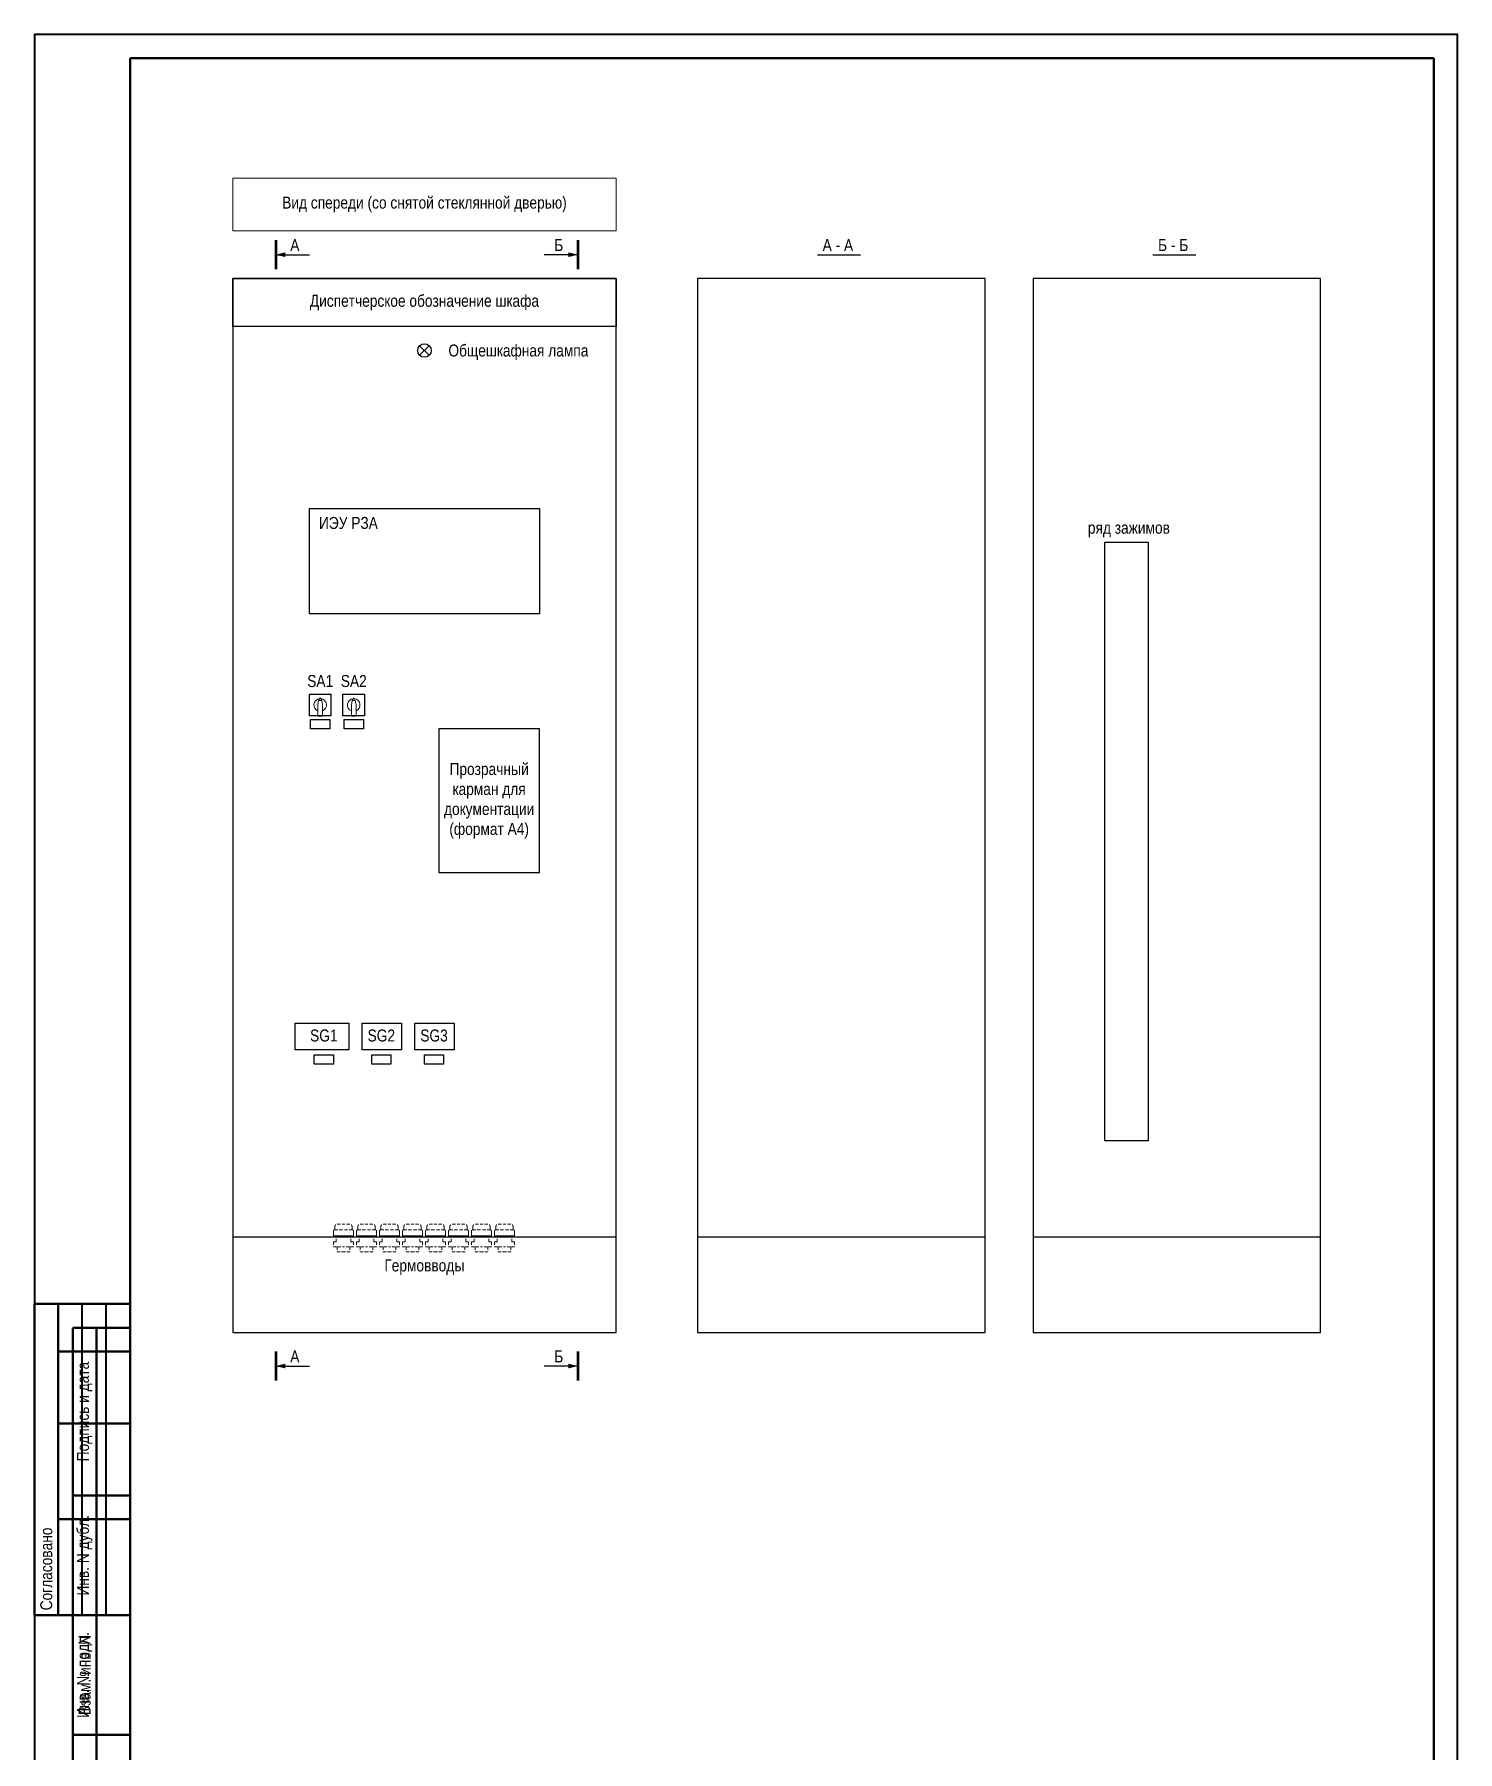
# Model space of a CAD drawing. Header units: millimetres. Extents: x 2179 to 12176, y -20554 to -12004.
# Drawn here: x 11879 to 12176, y -13343.5 to -12985 of the extents above; entities that cross this region are included whole.
import ezdxf
from ezdxf.enums import TextEntityAlignment as Align

# ---------------------------------------------------------------- set-up
doc = ezdxf.new("R2010")
doc.units = ezdxf.units.MM
doc.linetypes.add('Standard', pattern=[0])
doc.linetypes.add('штриховая2', pattern=[9.525, 6.35, -3.175])
doc.layers.add('Free_graphics', color=56, linetype='Continuous')
doc.layers.add('Основная', color=7, linetype='Continuous', lineweight=30)
doc.layers.add('Толстая', color=7, linetype='Continuous', lineweight=53)
doc.layers.add('Рамка внешняя', color=8, linetype='Continuous', lineweight=40, plot=False)
doc.styles.add('2.5_Gost_RD', font='ARIALN.TTF', dxfattribs={"height": 2.5})
doc.styles.add('Narrow', font='ARIALN.TTF')
doc.styles.get("Standard").update_dxf_attribs({"font": 'ARIALN.TTF'})

# ---------------------------------------------------------------- blocks, each defined once
blk = doc.blocks.new('*T86')
at = {"color": 0, "linetype": 'ByBlock', "lineweight": 50, "transparency": 16777216}
for p, q in [((0, 0), (0, 85)), ((0, 85), (12, 85)), ((5, 0), (5, 85)), ((12, 0), (12, 85)), ((0, 60), (12, 60)), ((0, 25), (12, 25)), ((0, 0), (12, 0))]:
    blk.add_line(p, q, dxfattribs=at)
at = {"color": 0, "transparency": 16777216, "char_height": 2.5, "attachment_point": 5, "rotation": 90, "style": '2.5_Gost_RD'}
for s, insert, width in [('Инв. № подл.', (2.5, 72.5), 23), ('Подпись и дата', (2.5, 42.5), 33), ('Взам. инв. №', (2.5, 12.5), 23)]:
    blk.add_mtext(s, dxfattribs=dict(at, insert=insert, width=width))
blk = doc.blocks.new('*T87')
at = {"color": 0, "linetype": 'ByBlock', "lineweight": 50, "transparency": 16777216}
for p, q in [((0, 0), (0, 65)), ((0, 65), (20, 65)), ((5, 0), (5, 65)), ((20, 0), (20, 65)), ((5, 55), (20, 55)), ((5, 40), (20, 40)), ((5, 20), (20, 20)), ((0, 0), (20, 0))]:
    blk.add_line(p, q, dxfattribs=at)
at = {"color": 0, "linetype": 'ByBlock', "lineweight": -2, "transparency": 16777216}
for p, q in [((10, 0), (10, 65)), ((15, 0), (15, 65))]:
    blk.add_line(p, q, dxfattribs=at)
at = {"color": 0, "transparency": 16777216, "insert": (2.5, 1), "char_height": 2.5, "width": 63, "attachment_point": 4, "rotation": 90, "style": '2.5_Gost_RD'}
blk.add_mtext('Согласовано', dxfattribs=at)
blk = doc.blocks.new('*T88')
at = {"color": 0, "linetype": 'ByBlock', "lineweight": 50, "transparency": 16777216}
for p, q in [((0, 0), (0, 145)), ((0, 145), (12, 145)), ((5, 0), (5, 145)), ((12, 0), (12, 145)), ((0, 110), (12, 110)), ((0, 85), (12, 85)), ((0, 60), (12, 60)), ((0, 25), (12, 25)), ((0, 0), (12, 0))]:
    blk.add_line(p, q, dxfattribs=at)
at = {"color": 0, "transparency": 16777216, "char_height": 2.5, "attachment_point": 5, "rotation": 90, "style": '2.5_Gost_RD'}
for s, insert, width in [('{\\C256;Подпись и дата}', (2.5, 127.5), 33), ('{\\C256;Инв. N дубл.}', (2.5, 97.5), 23), ('{\\C256;Взам. инв. N}', (2.5, 72.5), 23), ('Подпись и дата', (2.5, 42.5), 33), ('Инв. N подл.', (2.5, 12.5), 23)]:
    blk.add_mtext(s, dxfattribs=dict(at, insert=insert, width=width))
blk = doc.blocks.new('*U85')
blk.add_lwpolyline([(0, 0), (297, 0), (297, 420), (0, 420)], close=True)
at = {"lineweight": 50}
blk.add_lwpolyline([(20, 415), (292, 415), (292, 5), (20, 5)], close=True, dxfattribs=at)
for name, p in [('*T87', (0, 90)), ('*T88', (8, 5)), ('*T86', (8, 5))]:
    blk.add_blockref(name, p)
at = {"style": '2.5_Gost_RD', "flags": 8}
blk.add_attdef('ФОРМАТ', text='', height=2.5, dxfattribs=at).set_placement((242, 4), align=Align.TOP_LEFT)
blk = doc.blocks.new('*T157')
at = {"layer": 'Defpoints', "color": 8, "linetype": 'ByBlock', "lineweight": 0, "transparency": 16777216}
for p, q in [((0, 0), (80, 0)), ((0, 0), (0, -11)), ((80, 0), (80, -11)), ((0, -11), (80, -11))]:
    blk.add_line(p, q, dxfattribs=at)
at = {"layer": 'Основная', "color": 0, "transparency": 16777216, "insert": (40, -5.5), "char_height": 2.5, "width": 78, "attachment_point": 5}
blk.add_mtext('Вид спереди (со снятой стеклянной дверью) ', dxfattribs=at)
blk = doc.blocks.new('Переключатель')
at = {"ltscale": 0.35}
blk.add_line((-0.46875, -2.25), (0.46875, -2.25), dxfattribs=at)
blk.add_lwpolyline([(-2.25, 2.25), (2.25, 2.25), (2.25, -2.25), (-2.25, -2.25)], close=True, dxfattribs=at)
at = {"layer": 'Free_graphics', "color": 0, "linetype": 'Standard', "lineweight": 9}
for p, q in [((-0.46875, 0), (-0.328125, 0.9375)), ((-0.46875, -2.25), (-0.46875, 0)), ((-0.328125, 0.9375), (0, 1.5)), ((-0.328125, 0.9375), (0.328125, 0.9375)), ((0.328125, 0.9375), (0, 1.5)), ((0.46875, 0), (0.328125, 0.9375)), ((0.46875, -2.25), (0.46875, 0))]:
    blk.add_line(p, q, dxfattribs=at)
for radius, start, end in [(1.317188, 95, 249), (1.314375, 291, 85)]:
    blk.add_arc((0, 0), radius, start, end, dxfattribs=at)

msp = doc.modelspace()

# ---------------------------------------------------------------- linework, layer by layer
at = {"linetype": 'штриховая2', "lineweight": 13, "ltscale": 0.1}
for p, q in [((11941.39, -13234.75), (11941.39, -13236)), ((11941.39, -13236), (11941.39, -13234.75)), ((11941.68, -13234.08), (11941.68, -13234.56)), ((11941.68, -13234.56), (11943.5, -13234.56)), ((11942.26, -13233.41), (11943.5, -13233.41)), ((11944.75, -13233.41), (11943.5, -13233.41)), ((11945.33, -13234.56), (11943.5, -13234.56)), ((11945.33, -13234.08), (11945.33, -13234.56)), ((11945.62, -13234.75), (11945.62, -13236)), ((11945.62, -13236), (11945.62, -13234.75)), ((11946.48, -13234.08), (11946.48, -13234.56)), ((11946.48, -13234.56), (11948.3, -13234.56)), ((11947.06, -13233.41), (11948.3, -13233.41)), ((11949.55, -13233.41), (11948.3, -13233.41)), ((11950.13, -13234.56), (11948.3, -13234.56)), ((11950.13, -13234.08), (11950.13, -13234.56)), ((11950.42, -13234.75), (11950.42, -13236)), ((11950.42, -13236), (11950.42, -13234.75)), ((11950.99, -13234.75), (11950.99, -13236)), ((11950.99, -13236), (11950.99, -13234.75)), ((11951.28, -13234.08), (11951.28, -13234.56)), ((11951.28, -13234.56), (11953.1, -13234.56)), ((11951.86, -13233.41), (11953.1, -13233.41)), ((11954.35, -13233.41), (11953.1, -13233.41)), ((11954.93, -13234.56), (11953.1, -13234.56)), ((11954.93, -13234.08), (11954.93, -13234.56)), ((11955.22, -13234.75), (11955.22, -13236)), ((11955.22, -13236), (11955.22, -13234.75)), ((11955.79, -13234.75), (11955.79, -13236)), ((11955.79, -13236), (11955.79, -13234.75)), ((11956.08, -13234.08), (11956.08, -13234.56)), ((11956.08, -13234.56), (11957.9, -13234.56)), ((11956.66, -13233.41), (11957.9, -13233.41)), ((11959.15, -13233.41), (11957.9, -13233.41)), ((11959.73, -13234.56), (11957.9, -13234.56)), ((11959.73, -13234.08), (11959.73, -13234.56)), ((11960.02, -13234.75), (11960.02, -13236)), ((11960.02, -13236), (11960.02, -13234.75)), ((11960.59, -13234.75), (11960.59, -13236)), ((11960.59, -13236), (11960.59, -13234.75)), ((11960.59, -13234.75), (11960.59, -13236)), ((11960.59, -13236), (11960.59, -13234.75)), ((11960.88, -13234.08), (11960.88, -13234.56)), ((11960.88, -13234.56), (11962.7, -13234.56)), ((11961.46, -13233.41), (11962.7, -13233.41)), ((11963.95, -13233.41), (11962.7, -13233.41)), ((11964.53, -13234.56), (11962.7, -13234.56)), ((11964.53, -13234.08), (11964.53, -13234.56)), ((11964.82, -13234.75), (11964.82, -13236)), ((11964.82, -13236), (11964.82, -13234.75)), ((11965.39, -13234.75), (11965.39, -13236)), ((11965.39, -13236), (11965.39, -13234.75)), ((11965.68, -13234.08), (11965.68, -13234.56)), ((11965.68, -13234.56), (11967.5, -13234.56)), ((11966.26, -13233.41), (11967.5, -13233.41)), ((11968.75, -13233.41), (11967.5, -13233.41)), ((11969.33, -13234.56), (11967.5, -13234.56)), ((11969.33, -13234.08), (11969.33, -13234.56)), ((11969.62, -13234.75), (11969.62, -13236)), ((11969.62, -13236), (11969.62, -13234.75)), ((11970.19, -13234.75), (11970.19, -13236)), ((11970.19, -13236), (11970.19, -13234.75)), ((11970.48, -13234.08), (11970.48, -13234.56)), ((11970.48, -13234.56), (11972.3, -13234.56)), ((11971.06, -13233.41), (11972.3, -13233.41)), ((11973.55, -13233.41), (11972.3, -13233.41)), ((11974.13, -13234.56), (11972.3, -13234.56)), ((11974.13, -13234.08), (11974.13, -13234.56)), ((11974.42, -13234.75), (11974.42, -13236)), ((11974.42, -13236), (11974.42, -13234.75)), ((11974.99, -13234.75), (11974.99, -13236)), ((11974.99, -13236), (11974.99, -13234.75)), ((11975.28, -13234.08), (11975.28, -13234.56)), ((11975.28, -13234.56), (11977.1, -13234.56)), ((11975.86, -13233.41), (11977.1, -13233.41)), ((11978.35, -13233.41), (11977.1, -13233.41)), ((11978.93, -13234.56), (11977.1, -13234.56)), ((11978.93, -13234.08), (11978.93, -13234.56)), ((11979.22, -13234.75), (11979.22, -13236)), ((11979.22, -13236), (11979.22, -13234.75)), ((11941.39, -13237.06), (11941.39, -13238.11)), ((11941.39, -13237.06), (11941.97, -13237.06)), ((11941.39, -13238.11), (11943.5, -13238.11)), ((11941.97, -13237.06), (11941.97, -13236)), ((11942.16, -13238.11), (11942.16, -13239.17)), ((11942.16, -13239.17), (11943.5, -13239.17)), ((11945.62, -13238.11), (11943.5, -13238.11)), ((11944.85, -13239.17), (11943.5, -13239.17)), ((11944.85, -13238.11), (11944.85, -13239.17)), ((11945.04, -13237.06), (11945.04, -13236)), ((11945.62, -13237.06), (11945.04, -13237.06)), ((11945.62, -13237.06), (11945.62, -13238.11)), ((11946.19, -13237.06), (11946.19, -13238.11)), ((11946.19, -13237.06), (11946.77, -13237.06)), ((11946.19, -13238.11), (11948.3, -13238.11)), ((11946.77, -13237.06), (11946.77, -13236)), ((11946.96, -13238.11), (11946.96, -13239.17)), ((11946.96, -13239.17), (11948.3, -13239.17)), ((11950.42, -13238.11), (11948.3, -13238.11)), ((11949.65, -13239.17), (11948.3, -13239.17)), ((11949.65, -13238.11), (11949.65, -13239.17)), ((11949.84, -13237.06), (11949.84, -13236)), ((11950.42, -13237.06), (11949.84, -13237.06)), ((11950.42, -13237.06), (11950.42, -13238.11)), ((11950.99, -13237.06), (11950.99, -13238.11)), ((11950.99, -13237.06), (11951.57, -13237.06)), ((11950.99, -13238.11), (11953.1, -13238.11)), ((11951.57, -13237.06), (11951.57, -13236)), ((11951.76, -13238.11), (11951.76, -13239.17)), ((11951.76, -13239.17), (11953.1, -13239.17)), ((11955.22, -13238.11), (11953.1, -13238.11)), ((11954.45, -13239.17), (11953.1, -13239.17)), ((11954.45, -13238.11), (11954.45, -13239.17)), ((11954.64, -13237.06), (11954.64, -13236)), ((11955.22, -13237.06), (11954.64, -13237.06)), ((11955.22, -13237.06), (11955.22, -13238.11)), ((11955.79, -13237.06), (11955.79, -13238.11)), ((11955.79, -13237.06), (11956.37, -13237.06)), ((11955.79, -13238.11), (11957.9, -13238.11)), ((11956.37, -13237.06), (11956.37, -13236)), ((11956.56, -13238.11), (11956.56, -13239.17)), ((11956.56, -13239.17), (11957.9, -13239.17)), ((11960.02, -13238.11), (11957.9, -13238.11)), ((11959.25, -13239.17), (11957.9, -13239.17)), ((11959.25, -13238.11), (11959.25, -13239.17)), ((11959.44, -13237.06), (11959.44, -13236)), ((11960.02, -13237.06), (11959.44, -13237.06)), ((11960.02, -13237.06), (11960.02, -13238.11)), ((11960.59, -13237.06), (11960.59, -13238.11)), ((11960.59, -13237.06), (11961.17, -13237.06)), ((11960.59, -13237.06), (11960.59, -13238.11)), ((11960.59, -13238.11), (11962.7, -13238.11)), ((11961.17, -13237.06), (11961.17, -13236)), ((11961.36, -13238.11), (11961.36, -13239.17)), ((11961.36, -13239.17), (11962.7, -13239.17)), ((11964.82, -13238.11), (11962.7, -13238.11)), ((11964.05, -13239.17), (11962.7, -13239.17)), ((11964.05, -13238.11), (11964.05, -13239.17)), ((11964.24, -13237.06), (11964.24, -13236)), ((11964.82, -13237.06), (11964.24, -13237.06)), ((11964.82, -13237.06), (11964.82, -13238.11)), ((11965.39, -13237.06), (11965.39, -13238.11)), ((11965.39, -13237.06), (11965.97, -13237.06)), ((11965.39, -13238.11), (11967.5, -13238.11)), ((11965.97, -13237.06), (11965.97, -13236)), ((11966.16, -13238.11), (11966.16, -13239.17)), ((11966.16, -13239.17), (11967.5, -13239.17)), ((11969.62, -13238.11), (11967.5, -13238.11)), ((11968.85, -13239.17), (11967.5, -13239.17)), ((11968.85, -13238.11), (11968.85, -13239.17)), ((11969.04, -13237.06), (11969.04, -13236)), ((11969.62, -13237.06), (11969.04, -13237.06)), ((11969.62, -13237.06), (11969.62, -13238.11)), ((11970.19, -13237.06), (11970.19, -13238.11)), ((11970.19, -13237.06), (11970.77, -13237.06)), ((11970.19, -13238.11), (11972.3, -13238.11)), ((11970.77, -13237.06), (11970.77, -13236)), ((11970.96, -13238.11), (11970.96, -13239.17)), ((11970.96, -13239.17), (11972.3, -13239.17)), ((11974.42, -13238.11), (11972.3, -13238.11)), ((11973.65, -13239.17), (11972.3, -13239.17)), ((11973.65, -13238.11), (11973.65, -13239.17)), ((11973.84, -13237.06), (11973.84, -13236)), ((11974.42, -13237.06), (11973.84, -13237.06)), ((11974.42, -13237.06), (11974.42, -13238.11)), ((11974.99, -13237.06), (11974.99, -13238.11)), ((11974.99, -13237.06), (11975.57, -13237.06)), ((11974.99, -13238.11), (11977.1, -13238.11)), ((11975.57, -13237.06), (11975.57, -13236)), ((11975.76, -13238.11), (11975.76, -13239.17)), ((11975.76, -13239.17), (11977.1, -13239.17)), ((11979.22, -13238.11), (11977.1, -13238.11)), ((11978.45, -13239.17), (11977.1, -13239.17)), ((11978.45, -13238.11), (11978.45, -13239.17)), ((11978.64, -13237.06), (11978.64, -13236)), ((11979.22, -13237.06), (11978.64, -13237.06)), ((11979.22, -13237.06), (11979.22, -13238.11))]:
    msp.add_line(p, q, dxfattribs=at)
for points in [[(11941.39, -13234.75), (11941.43, -13234.7), (11941.49, -13234.64), (11941.54, -13234.6), (11941.59, -13234.58), (11941.65, -13234.57), (11941.68, -13234.56)], [(11941.68, -13234.08), (11941.69, -13233.9), (11941.73, -13233.77), (11941.78, -13233.64), (11941.87, -13233.53), (11941.98, -13233.46), (11942.13, -13233.41), (11942.35, -13233.41)], [(11945.33, -13234.08), (11945.32, -13233.9), (11945.28, -13233.77), (11945.23, -13233.64), (11945.14, -13233.53), (11945.03, -13233.46), (11944.88, -13233.41), (11944.66, -13233.41)], [(11945.62, -13234.75), (11945.58, -13234.7), (11945.52, -13234.64), (11945.47, -13234.6), (11945.42, -13234.58), (11945.36, -13234.57), (11945.33, -13234.56)], [(11946.19, -13234.75), (11946.23, -13234.7), (11946.29, -13234.64), (11946.34, -13234.6), (11946.39, -13234.58), (11946.45, -13234.57), (11946.48, -13234.56)], [(11946.48, -13234.08), (11946.49, -13233.9), (11946.53, -13233.77), (11946.58, -13233.64), (11946.67, -13233.53), (11946.78, -13233.46), (11946.93, -13233.41), (11947.15, -13233.41)], [(11950.13, -13234.08), (11950.12, -13233.9), (11950.08, -13233.77), (11950.03, -13233.64), (11949.94, -13233.53), (11949.83, -13233.46), (11949.68, -13233.41), (11949.46, -13233.41)], [(11950.42, -13234.75), (11950.38, -13234.7), (11950.32, -13234.64), (11950.27, -13234.6), (11950.22, -13234.58), (11950.16, -13234.57), (11950.13, -13234.56)], [(11950.99, -13234.75), (11951.03, -13234.7), (11951.09, -13234.64), (11951.14, -13234.6), (11951.19, -13234.58), (11951.25, -13234.57), (11951.28, -13234.56)], [(11951.28, -13234.08), (11951.29, -13233.9), (11951.33, -13233.77), (11951.38, -13233.64), (11951.47, -13233.53), (11951.58, -13233.46), (11951.73, -13233.41), (11951.95, -13233.41)], [(11954.93, -13234.08), (11954.92, -13233.9), (11954.88, -13233.77), (11954.83, -13233.64), (11954.74, -13233.53), (11954.63, -13233.46), (11954.48, -13233.41), (11954.26, -13233.41)], [(11955.22, -13234.75), (11955.18, -13234.7), (11955.12, -13234.64), (11955.07, -13234.6), (11955.02, -13234.58), (11954.96, -13234.57), (11954.93, -13234.56)], [(11955.79, -13234.75), (11955.83, -13234.7), (11955.89, -13234.64), (11955.94, -13234.6), (11955.99, -13234.58), (11956.05, -13234.57), (11956.08, -13234.56)], [(11956.08, -13234.08), (11956.09, -13233.9), (11956.13, -13233.77), (11956.18, -13233.64), (11956.27, -13233.53), (11956.38, -13233.46), (11956.53, -13233.41), (11956.75, -13233.41)], [(11959.73, -13234.08), (11959.72, -13233.9), (11959.68, -13233.77), (11959.63, -13233.64), (11959.54, -13233.53), (11959.43, -13233.46), (11959.28, -13233.41), (11959.06, -13233.41)], [(11960.02, -13234.75), (11959.98, -13234.7), (11959.92, -13234.64), (11959.87, -13234.6), (11959.82, -13234.58), (11959.76, -13234.57), (11959.73, -13234.56)], [(11960.59, -13234.75), (11960.63, -13234.7), (11960.69, -13234.64), (11960.74, -13234.6), (11960.79, -13234.58), (11960.85, -13234.57), (11960.88, -13234.56)], [(11960.88, -13234.08), (11960.89, -13233.9), (11960.93, -13233.77), (11960.98, -13233.64), (11961.07, -13233.53), (11961.18, -13233.46), (11961.33, -13233.41), (11961.55, -13233.41)], [(11964.53, -13234.08), (11964.52, -13233.9), (11964.48, -13233.77), (11964.43, -13233.64), (11964.34, -13233.53), (11964.23, -13233.46), (11964.08, -13233.41), (11963.86, -13233.41)], [(11964.82, -13234.75), (11964.78, -13234.7), (11964.72, -13234.64), (11964.67, -13234.6), (11964.62, -13234.58), (11964.56, -13234.57), (11964.53, -13234.56)], [(11965.39, -13234.75), (11965.43, -13234.7), (11965.49, -13234.64), (11965.54, -13234.6), (11965.59, -13234.58), (11965.65, -13234.57), (11965.68, -13234.56)], [(11965.68, -13234.08), (11965.69, -13233.9), (11965.73, -13233.77), (11965.78, -13233.64), (11965.87, -13233.53), (11965.98, -13233.46), (11966.13, -13233.41), (11966.35, -13233.41)], [(11969.33, -13234.08), (11969.32, -13233.9), (11969.28, -13233.77), (11969.23, -13233.64), (11969.14, -13233.53), (11969.03, -13233.46), (11968.88, -13233.41), (11968.66, -13233.41)], [(11969.62, -13234.75), (11969.58, -13234.7), (11969.52, -13234.64), (11969.47, -13234.6), (11969.42, -13234.58), (11969.36, -13234.57), (11969.33, -13234.56)], [(11970.19, -13234.75), (11970.23, -13234.7), (11970.29, -13234.64), (11970.34, -13234.6), (11970.39, -13234.58), (11970.45, -13234.57), (11970.48, -13234.56)], [(11970.48, -13234.08), (11970.49, -13233.9), (11970.53, -13233.77), (11970.58, -13233.64), (11970.67, -13233.53), (11970.78, -13233.46), (11970.93, -13233.41), (11971.15, -13233.41)], [(11974.13, -13234.08), (11974.12, -13233.9), (11974.08, -13233.77), (11974.03, -13233.64), (11973.94, -13233.53), (11973.83, -13233.46), (11973.68, -13233.41), (11973.46, -13233.41)], [(11974.42, -13234.75), (11974.38, -13234.7), (11974.32, -13234.64), (11974.27, -13234.6), (11974.22, -13234.58), (11974.16, -13234.57), (11974.13, -13234.56)], [(11974.99, -13234.75), (11975.03, -13234.7), (11975.09, -13234.64), (11975.14, -13234.6), (11975.19, -13234.58), (11975.25, -13234.57), (11975.28, -13234.56)], [(11975.28, -13234.08), (11975.29, -13233.9), (11975.33, -13233.77), (11975.38, -13233.64), (11975.47, -13233.53), (11975.58, -13233.46), (11975.73, -13233.41), (11975.95, -13233.41)], [(11978.93, -13234.08), (11978.92, -13233.9), (11978.88, -13233.77), (11978.83, -13233.64), (11978.74, -13233.53), (11978.63, -13233.46), (11978.48, -13233.41), (11978.26, -13233.41)], [(11979.22, -13234.75), (11979.18, -13234.7), (11979.12, -13234.64), (11979.07, -13234.6), (11979.02, -13234.58), (11978.96, -13234.57), (11978.93, -13234.56)]]:
    msp.add_spline(points, degree=3, dxfattribs=at)
at = {"layer": 'Основная', "linetype": 'штриховая2', "lineweight": 13, "ltscale": 1000}
for p, q in [((11941.39, -13235.81), (11943.5, -13235.81)), ((11945.62, -13235.81), (11943.5, -13235.81)), ((11946.19, -13234.75), (11946.19, -13236)), ((11946.19, -13236), (11946.19, -13234.75)), ((11946.19, -13235.81), (11948.3, -13235.81)), ((11950.42, -13235.81), (11948.3, -13235.81)), ((11950.99, -13235.81), (11953.1, -13235.81)), ((11955.22, -13235.81), (11953.1, -13235.81)), ((11955.79, -13235.81), (11957.9, -13235.81)), ((11960.02, -13235.81), (11957.9, -13235.81)), ((11960.59, -13235.81), (11962.7, -13235.81)), ((11964.82, -13235.81), (11962.7, -13235.81)), ((11965.39, -13235.81), (11967.5, -13235.81)), ((11969.62, -13235.81), (11967.5, -13235.81)), ((11970.19, -13235.81), (11972.3, -13235.81)), ((11974.42, -13235.81), (11972.3, -13235.81)), ((11974.99, -13235.81), (11977.1, -13235.81)), ((11979.22, -13235.81), (11977.1, -13235.81)), ((11941.39, -13236), (11943.5, -13236)), ((11941.97, -13236), (11941.39, -13236)), ((11945.62, -13236), (11943.5, -13236)), ((11945.04, -13236), (11945.62, -13236)), ((11946.19, -13236), (11948.3, -13236)), ((11946.77, -13236), (11946.19, -13236)), ((11950.42, -13236), (11948.3, -13236)), ((11949.84, -13236), (11950.42, -13236)), ((11950.99, -13236), (11953.1, -13236)), ((11951.57, -13236), (11950.99, -13236)), ((11955.22, -13236), (11953.1, -13236)), ((11954.64, -13236), (11955.22, -13236)), ((11955.79, -13236), (11957.9, -13236)), ((11956.37, -13236), (11955.79, -13236)), ((11960.02, -13236), (11957.9, -13236)), ((11959.44, -13236), (11960.02, -13236)), ((11960.59, -13236), (11962.7, -13236)), ((11961.17, -13236), (11960.59, -13236)), ((11964.82, -13236), (11962.7, -13236)), ((11964.24, -13236), (11964.82, -13236)), ((11965.39, -13236), (11967.5, -13236)), ((11965.97, -13236), (11965.39, -13236)), ((11969.62, -13236), (11967.5, -13236)), ((11969.04, -13236), (11969.62, -13236)), ((11970.19, -13236), (11972.3, -13236)), ((11970.77, -13236), (11970.19, -13236)), ((11974.42, -13236), (11972.3, -13236)), ((11973.84, -13236), (11974.42, -13236)), ((11974.99, -13236), (11977.1, -13236)), ((11975.57, -13236), (11974.99, -13236)), ((11979.22, -13236), (11977.1, -13236)), ((11978.64, -13236), (11979.22, -13236))]:
    msp.add_line(p, q, dxfattribs=at)
at = {"layer": 'Основная', "ltscale": 100}
msp.add_line((11920.4, -13236), (12000.4, -13236), dxfattribs=at)
for points in [[(11929.4, -13031, 0, 1, 0), (11931.4, -13031, 0, 0, 0)], [(11992.4, -13031, 0, 1, 0), (11990.4, -13031, 0, 0, 0)], [(11929.4, -13263, 0, 1, 0), (11931.4, -13263, 0, 0, 0)], [(11992.4, -13263, 0, 1, 0), (11990.4, -13263, 0, 0, 0)]]:
    msp.add_lwpolyline(points, format="xyseb", dxfattribs=at)
for points in [[(11929.4, -13031), (11936.4, -13031)], [(11992.4, -13031), (11985.4, -13031)], [(12042.4, -13031), (12051.4, -13031)], [(12112.4, -13031), (12121.4, -13031)], [(11959.4, -13050), (11961.4, -13052)], [(11959.4, -13052), (11961.4, -13050)], [(11959.4, -13050), (11961.4, -13052)], [(11959.4, -13052), (11961.4, -13050)], [(12017.4, -13236), (12077.4, -13236)], [(12087.4, -13236), (12147.4, -13236)], [(11929.4, -13263), (11936.4, -13263)], [(11992.4, -13263), (11985.4, -13263)]]:
    msp.add_lwpolyline(points, dxfattribs=at)
at = {"layer": 'Основная'}
for points in [[(11920.4, -13256), (12000.4, -13256), (12000.4, -13036), (11920.4, -13036)], [(12077.4, -13036), (12017.4, -13036), (12017.4, -13256), (12077.4, -13256)], [(12147.4, -13036), (12087.4, -13036), (12087.4, -13256), (12147.4, -13256)], [(11936.4, -13084), (11984.4, -13084), (11984.4, -13106), (11936.4, -13106)], [(12102.4, -13091), (12111.4, -13091), (12111.4, -13216), (12102.4, -13216)], [(11936.65, -13128), (11940.65, -13128), (11940.65, -13130), (11936.65, -13130)], [(11943.65, -13128), (11947.65, -13128), (11947.65, -13130), (11943.65, -13130)], [(11963.4, -13160), (11984.4, -13160), (11984.4, -13130), (11963.4, -13130)], [(11937.4, -13198), (11941.4, -13198), (11941.4, -13200), (11937.4, -13200)], [(11949.4, -13198), (11953.4, -13198), (11953.4, -13200), (11949.4, -13200)], [(11960.4, -13198), (11964.4, -13198), (11964.4, -13200), (11960.4, -13200)]]:
    msp.add_lwpolyline(points, close=True, dxfattribs=at)
at = {"layer": 'Основная', "ltscale": 100}
msp.add_lwpolyline([(11920.4, -13036), (12000.4, -13036), (12000.4, -13046), (11920.4, -13046)], close=True, dxfattribs=at)
at = {"layer": 'Основная', "ltscale": 0.35}
for points in [[(11933.4, -13191.4), (11944.6, -13191.4), (11944.6, -13197), (11933.4, -13197)], [(11947.4, -13191.4), (11955.6, -13191.4), (11955.6, -13197), (11947.4, -13197)], [(11958.4, -13191.4), (11966.6, -13191.4), (11966.6, -13197), (11958.4, -13197)]]:
    msp.add_lwpolyline(points, close=True, dxfattribs=at)
msp.add_circle((11960.4, -13051), 1.41, dxfattribs=at)
msp.add_circle((11960.4, -13051), 1.41, dxfattribs=at)
at = {"layer": 'Толстая', "ltscale": 100}
for points in [[(11929.4, -13028), (11929.4, -13034)], [(11992.4, -13028), (11992.4, -13034)], [(11929.4, -13260), (11929.4, -13266)], [(11992.4, -13260), (11992.4, -13266)]]:
    msp.add_lwpolyline(points, dxfattribs=at)

# ---------------------------------------------------------------- block references
msp.add_blockref('*T157', (11920.4, -13015))
at = {"layer": 'Основная', "ltscale": 0.35}
for p in [(11938.65, -13125), (11945.65, -13125)]:
    msp.add_blockref('Переключатель', p, dxfattribs=at)
at = {"layer": 'Рамка внешняя'}
msp.add_blockref('*U85', (11879, -13405), dxfattribs=at)

# ---------------------------------------------------------------- texts
at = {"layer": 'Основная', "color": 0, "style": 'Narrow'}
for s, p in [('А', (11932.4, -13029)), ('Б', (11987.49, -13029)), ('А - А', (12043.49, -13029)), ('Б - Б', (12113.49, -13029)), ('Общешкафная лампа', (11965.4, -13051)), ('Общешкафная лампа', (11965.4, -13051)), ('ИЭУ РЗА', (11938.4, -13087)), ('А', (11932.4, -13261)), ('Б', (11987.49, -13261))]:
    msp.add_text(s, height=2.5, dxfattribs=at).set_placement(p, align=Align.MIDDLE_LEFT)
for s, p in [('ряд зажимов', (12107.4, -13088)), ('SA1', (11938.65, -13120)), ('SA2', (11945.65, -13120)), ('SG1', (11939.4, -13194)), ('Гермовводы', (11960.4, -13242))]:
    msp.add_text(s, height=2.5, dxfattribs=at).set_placement(p, align=Align.MIDDLE_CENTER)
at = {"layer": 'Основная', "style": 'Narrow'}
for s, p in [('SG2', (11951.4, -13194)), ('SG3', (11962.4, -13194))]:
    msp.add_text(s, height=2.5, dxfattribs=at).set_placement(p, align=Align.MIDDLE_CENTER)
at = {"layer": 'Основная', "char_height": 2.5, "attachment_point": 5, "style": 'Narrow'}
for s, insert, width in [('Диспетчерское обозначение шкафа', (11960.4, -13041), 80), ('Прозрачный карман для документации (формат А4)', (11973.9, -13145), 21)]:
    msp.add_mtext(s, dxfattribs=dict(at, insert=insert, width=width))

doc.saveas('drawing.dxf')
